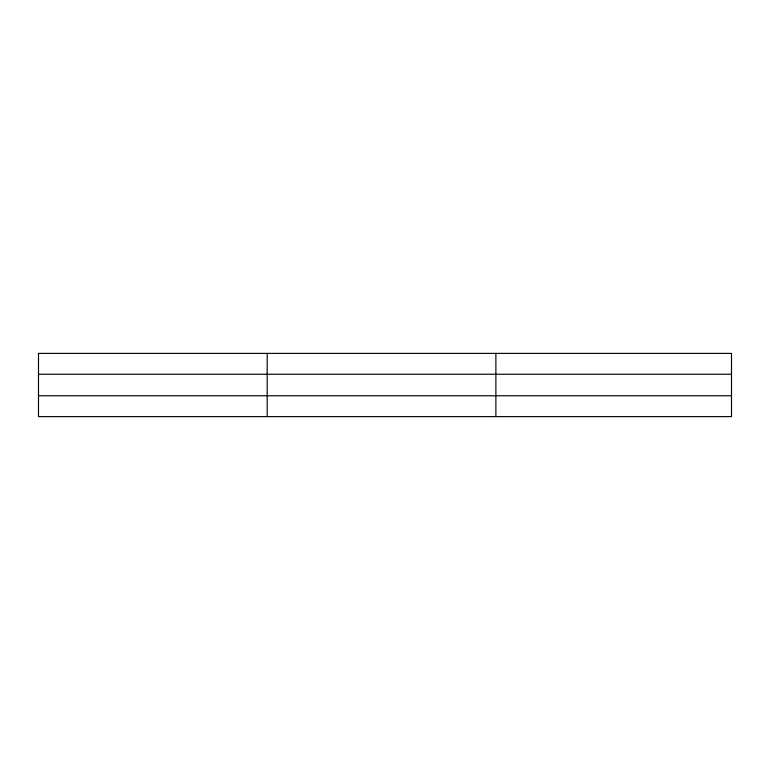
<?xml version="1.0" encoding="UTF-8"?>
<svg xmlns="http://www.w3.org/2000/svg" width="770" height="770" viewBox="0 0 770 770"><rect width="100%" height="100%" fill="white"/><g stroke="black" fill="none" stroke-linecap="round" stroke-linejoin="round"><path stroke-width="1.16" d="M267.19 353.392L267.19 416.608M495.88 353.392L495.88 416.608M731.5 395.751L731.5 416.608L38.5 416.608L38.5 353.392L731.5 353.392L731.5 395.751L38.5 395.751M38.5 374.249L731.5 374.249"/></g></svg>
